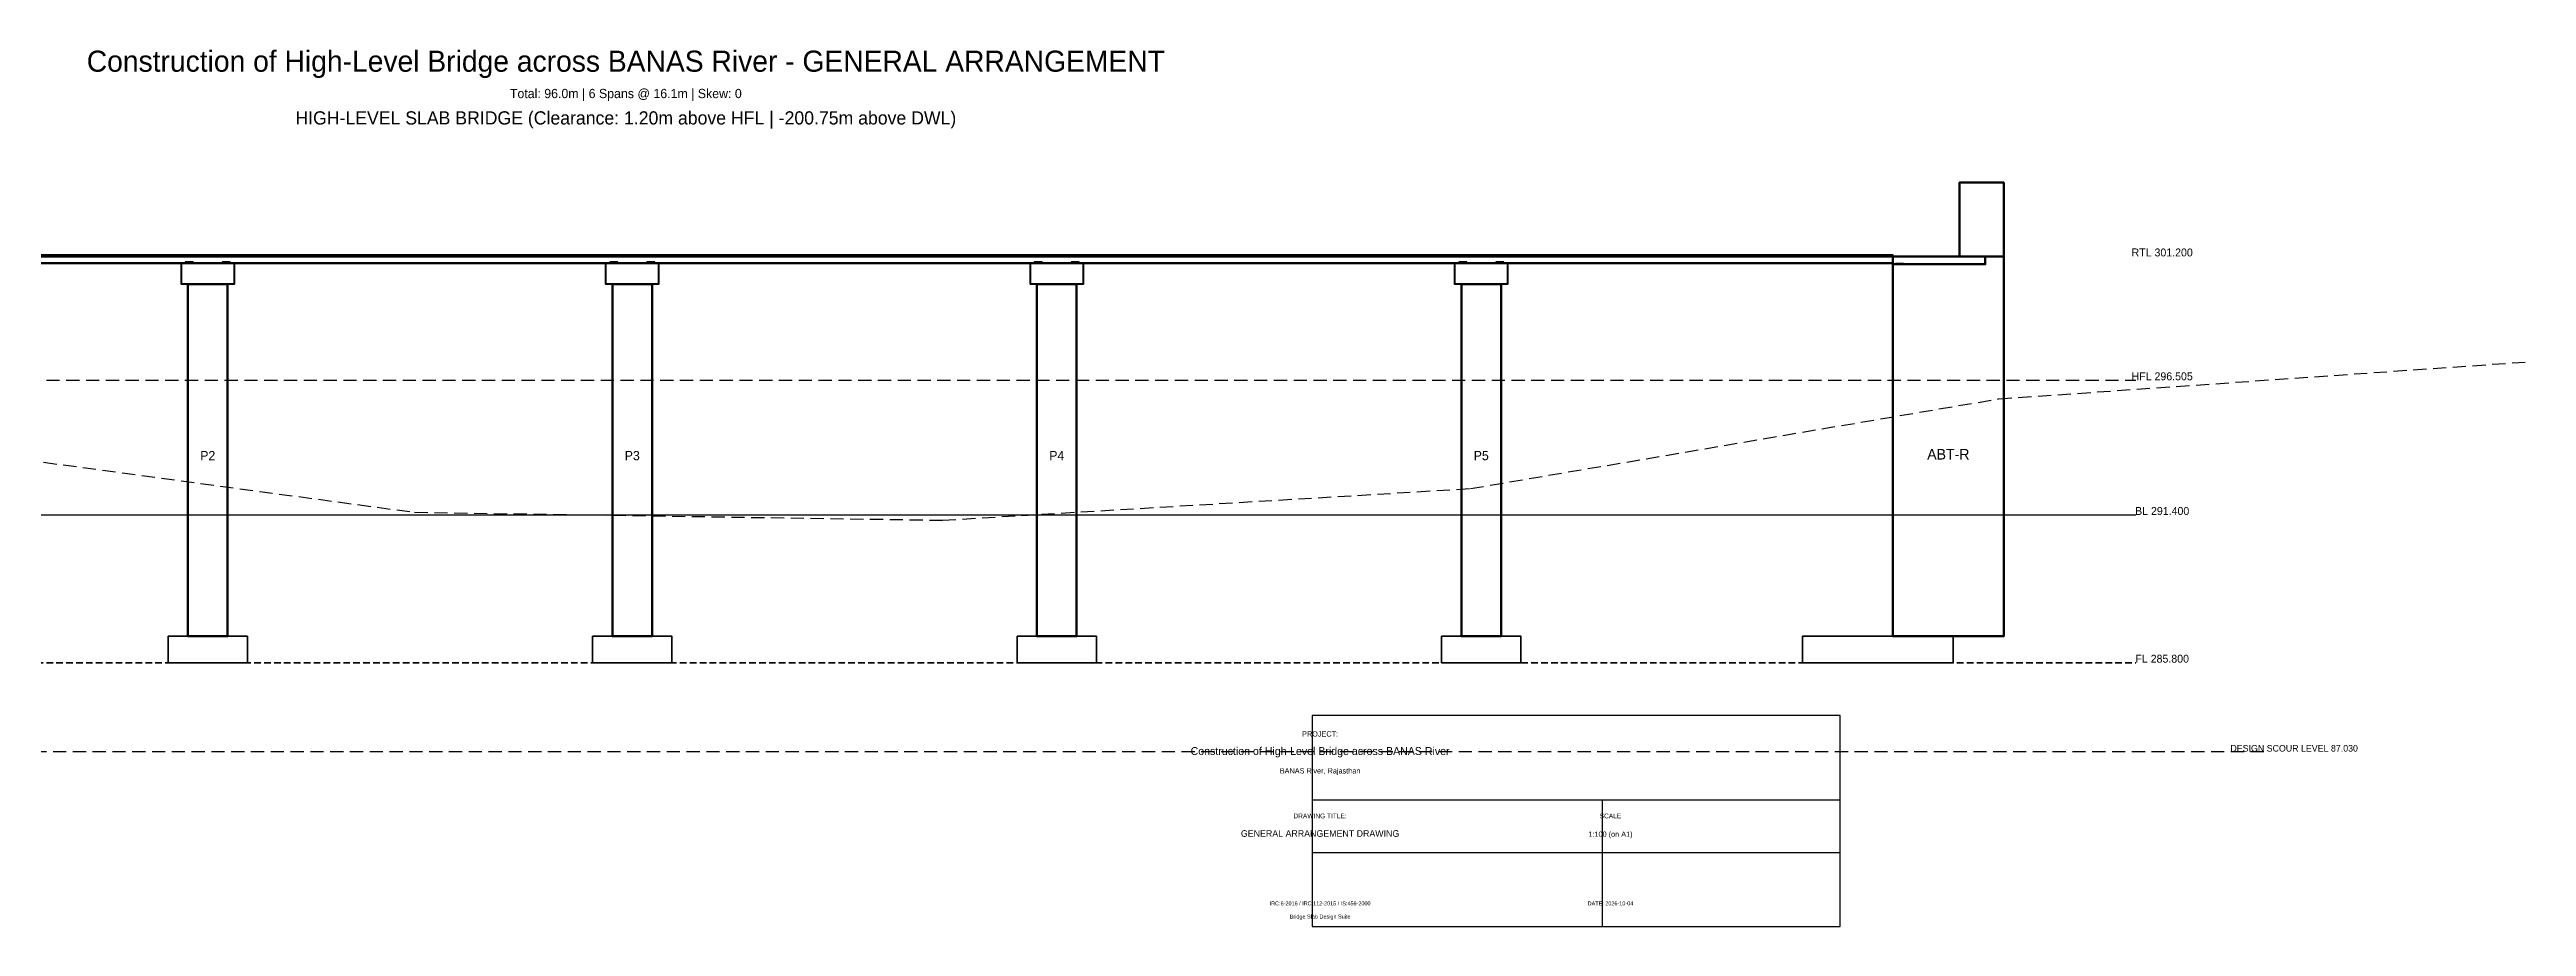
# Model space of a CAD drawing. Header units: metres. Extents: x -26 to 120, y -14 to 329.
# Drawn here: x 26.2 to 120, y 295.8 to 329 of the extents above; entities that cross this region are included whole.
import ezdxf
from ezdxf.enums import TextEntityAlignment as Align

# ---------------------------------------------------------------- set-up
doc = ezdxf.new("R2010")
doc.units = ezdxf.units.M
doc.linetypes.add('DASHED', pattern=[0.75, 0.5, -0.25])
doc.linetypes.add('HIDDEN', pattern=[0.375, 0.25, -0.125])
for name, color, linetype, lineweight in [('A-TEXT', 7, 'CONTINUOUS', 18), ('A-TITLE', 7, 'CONTINUOUS', 25), ('G-BED', 32, 'CONTINUOUS', 25), ('G-HFL', 150, 'DASHED', 25), ('G-NGL', 30, 'DASHED', 25), ('H-CONC', 253, 'CONTINUOUS', 15), ('S-ABUT', 5, 'CONTINUOUS', 50), ('S-BEARING', 6, 'CONTINUOUS', 30), ('S-DECK', 4, 'CONTINUOUS', 50), ('S-FNDTN', 2, 'HIDDEN', 35), ('S-KERB', 8, 'CONTINUOUS', 25), ('S-PIER', 3, 'CONTINUOUS', 50), ('S-PIERCAP', 3, 'CONTINUOUS', 40)]:
    doc.layers.add(name, color=color, linetype=linetype, lineweight=lineweight)

msp = doc.modelspace()

# ---------------------------------------------------------------- hatches: boundary and pattern name
at = {"layer": 'H-CONC'}
h = msp.add_hatch(dxfattribs=at)
h.set_pattern_fill('ANSI31', color=256, scale=0.05, style=0)
h.set_pattern_definition([])
h.paths.add_polyline_path([(0, 321.2), (96, 321.2), (96, 320.95), (0, 320.95)])
h = msp.add_hatch(dxfattribs=at)
h.set_pattern_fill('ANSI31', color=256, scale=0.04, style=0)
h.set_pattern_definition([])
h.paths.add_polyline_path([(31.412, 320.15), (32.912, 320.15), (32.912, 306.8), (31.412, 306.8)])
h = msp.add_hatch(dxfattribs=at)
h.set_pattern_fill('ANSI31', color=256, scale=0.04, style=0)
h.set_pattern_definition([])
h.paths.add_polyline_path([(47.493, 320.15), (48.993, 320.15), (48.993, 306.8), (47.493, 306.8)])
h = msp.add_hatch(dxfattribs=at)
h.set_pattern_fill('ANSI31', color=256, scale=0.04, style=0)
h.set_pattern_definition([])
h.paths.add_polyline_path([(63.574, 320.15), (65.074, 320.15), (65.074, 306.8), (63.574, 306.8)])
h = msp.add_hatch(dxfattribs=at)
h.set_pattern_fill('ANSI31', color=256, scale=0.04, style=0)
h.set_pattern_definition([])
h.paths.add_polyline_path([(79.655, 320.15), (81.155, 320.15), (81.155, 306.8), (79.655, 306.8)])
h = msp.add_hatch(dxfattribs=at)
h.set_pattern_fill('ANSI32', color=256, scale=0.08, style=0)
h.set_pattern_definition([])
h.paths.add_polyline_path([(92.58, 306.8), (98.28, 306.8), (98.28, 305.8), (92.58, 305.8)])

# ---------------------------------------------------------------- linework, layer by layer
at = {"layer": 'A-TITLE', "linetype": 'CONTINUOUS'}
for p, q in [((74, 300.6), (94, 300.6)), ((85, 295.8), (85, 300.6)), ((74, 298.6), (94, 298.6))]:
    msp.add_line(p, q, dxfattribs=at)
msp.add_lwpolyline([(74, 295.8), (94, 295.8), (94, 303.8), (74, 303.8)], close=True, dxfattribs=at)
at = {"layer": 'G-BED', "linetype": 'CONTINUOUS'}
msp.add_line((-9.2, 311.4), (105.2, 311.4), dxfattribs=at)
at = {"layer": 'G-BED', "linetype": 'DASHED'}
msp.add_line((-14.2, 302.43), (110.2, 302.43), dxfattribs=at)
at = {"layer": 'G-HFL', "linetype": 'DASHED'}
msp.add_line((-9.2, 316.505), (105.2, 316.505), dxfattribs=at)
at = {"layer": 'G-NGL', "linetype": 'DASHED'}
msp.add_lwpolyline([(0, 316.1), (20, 314.2), (40, 311.5), (60, 311.2), (80, 312.4), (100, 315.8), (120, 317.2)], dxfattribs=at)
at = {"layer": 'S-ABUT', "linetype": 'CONTINUOUS'}
for points in [[(98.52, 321.2), (100.2, 321.2), (100.2, 324), (98.52, 324)], [(96, 321.2), (100.2, 321.2), (100.2, 306.8), (96, 306.8)]]:
    msp.add_lwpolyline(points, close=True, dxfattribs=at)
at = {"layer": 'S-BEARING', "linetype": 'CONTINUOUS'}
for points in [[(31.312, 320.95), (31.612, 320.95), (31.612, 321), (31.312, 321)], [(32.712, 320.95), (33.012, 320.95), (33.012, 321), (32.712, 321)], [(47.393, 320.95), (47.693, 320.95), (47.693, 321), (47.393, 321)], [(48.793, 320.95), (49.093, 320.95), (49.093, 321), (48.793, 321)], [(63.474, 320.95), (63.774, 320.95), (63.774, 321), (63.474, 321)], [(64.874, 320.95), (65.174, 320.95), (65.174, 321), (64.874, 321)], [(79.555, 320.95), (79.855, 320.95), (79.855, 321), (79.555, 321)], [(80.955, 320.95), (81.255, 320.95), (81.255, 321), (80.955, 321)], [(96.1, 320.95), (96.4, 320.95), (96.4, 320.9), (96.1, 320.9)]]:
    msp.add_lwpolyline(points, close=True, dxfattribs=at)
at = {"layer": 'S-DECK', "linetype": 'CONTINUOUS'}
msp.add_line((0, 321.2), (96, 321.2), dxfattribs=at)
for points in [[(0, 321.2), (96, 321.2), (96, 320.95), (0, 320.95)], [(96, 321.2), (99.5, 321.2), (99.5, 320.9), (96, 320.9)]]:
    msp.add_lwpolyline(points, close=True, dxfattribs=at)
at = {"layer": 'S-FNDTN', "linetype": 'HIDDEN'}
msp.add_line((-9.2, 305.8), (105.2, 305.8), dxfattribs=at)
at = {"layer": 'S-FNDTN', "linetype": 'CONTINUOUS'}
for points in [[(30.662, 306.8), (33.662, 306.8), (33.662, 305.8), (30.662, 305.8)], [(46.743, 306.8), (49.743, 306.8), (49.743, 305.8), (46.743, 305.8)], [(62.824, 306.8), (65.824, 306.8), (65.824, 305.8), (62.824, 305.8)], [(78.905, 306.8), (81.905, 306.8), (81.905, 305.8), (78.905, 305.8)], [(92.58, 306.8), (98.28, 306.8), (98.28, 305.8), (92.58, 305.8)]]:
    msp.add_lwpolyline(points, close=True, dxfattribs=at)
at = {"layer": 'S-KERB', "linetype": 'CONTINUOUS'}
msp.add_lwpolyline([(0, 321.275), (96, 321.275), (96, 321.2), (0, 321.2)], close=True, dxfattribs=at)
at = {"layer": 'S-PIER', "linetype": 'CONTINUOUS'}
for points in [[(31.412, 320.15), (32.912, 320.15), (32.912, 306.8), (31.412, 306.8)], [(47.493, 320.15), (48.993, 320.15), (48.993, 306.8), (47.493, 306.8)], [(63.574, 320.15), (65.074, 320.15), (65.074, 306.8), (63.574, 306.8)], [(79.655, 320.15), (81.155, 320.15), (81.155, 306.8), (79.655, 306.8)]]:
    msp.add_lwpolyline(points, close=True, dxfattribs=at)
at = {"layer": 'S-PIERCAP', "linetype": 'CONTINUOUS'}
for points in [[(31.162, 320.95), (33.162, 320.95), (33.162, 320.15), (31.162, 320.15)], [(47.243, 320.95), (49.243, 320.95), (49.243, 320.15), (47.243, 320.15)], [(63.324, 320.95), (65.324, 320.95), (65.324, 320.15), (63.324, 320.15)], [(79.405, 320.95), (81.405, 320.95), (81.405, 320.15), (79.405, 320.15)]]:
    msp.add_lwpolyline(points, close=True, dxfattribs=at)

# ---------------------------------------------------------------- texts
at = {"layer": 'A-TEXT'}
for s, height, p in [('Construction of High-Level Bridge across BANAS River - GENERAL ARRANGEMENT', 0.8, (48, 328.2)), ('Total: 96.0m | 6 Spans @ 16.1m | Skew: 0', 0.35, (48, 327.2)), ('HIGH-LEVEL SLAB BRIDGE (Clearance: 1.20m above HFL | -200.75m above DWL)', 0.5, (48, 326.2)), ('RTL 301.200', 0.3, (106.2, 321.2)), ('P2', 0.35, (32.162, 313.475)), ('P3', 0.35, (48.243, 313.475)), ('P4', 0.35, (64.324, 313.475)), ('P5', 0.35, (80.405, 313.475)), ('ABT-R', 0.4, (98.1, 313.5)), ('FL 285.800', 0.3, (106.2, 305.8))]:
    msp.add_text(s, height=height, dxfattribs=at).set_placement(p, align=Align.CENTER)
at = {"layer": 'A-TITLE'}
for s, height, p in [('PROJECT:', 0.2, (74.3, 303)), ('Construction of High-Level Bridge across BANAS River', 0.3, (74.3, 302.3)), ('BANAS River, Rajasthan', 0.2, (74.3, 301.6)), ('GENERAL ARRANGEMENT DRAWING', 0.25, (74.3, 299.2)), ('DRAWING TITLE:', 0.18, (74.3, 299.9)), ('1:100 (on A1)', 0.2, (85.3, 299.2)), ('SCALE', 0.18, (85.3, 299.9)), ('IRC:6-2016 / IRC:112-2015 / IS:456-2000', 0.15, (74.3, 296.6)), ('DATE: 2026-10-04', 0.15, (85.3, 296.6)), ('Bridge Slab Design Suite', 0.15, (74.3, 296.1))]:
    msp.add_text(s, height=height, dxfattribs=at).set_placement(p, align=Align.CENTER)
at = {"layer": 'G-BED'}
for s, height, p in [('BL 291.400', 0.3, (106.2, 311.4)), ('DESIGN SCOUR LEVEL 87.030', 0.25, (111.2, 302.43))]:
    msp.add_text(s, height=height, dxfattribs=at).set_placement(p, align=Align.CENTER)
at = {"layer": 'G-HFL'}
msp.add_text('HFL 296.505', height=0.3, dxfattribs=at).set_placement((106.2, 316.505), align=Align.CENTER)

doc.saveas('drawing.dxf')
